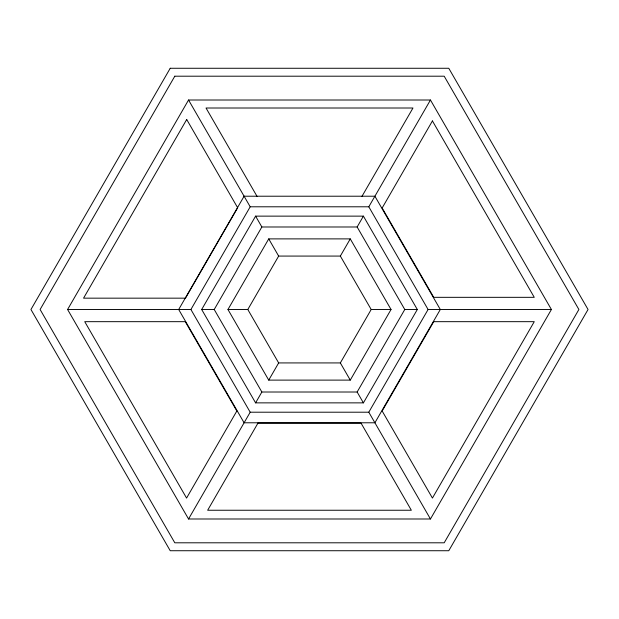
<?xml version="1.0" encoding="UTF-8"?>
<svg xmlns="http://www.w3.org/2000/svg" width="619" height="619" viewBox="0 0 619 619"><rect width="100%" height="100%" fill="white"/><g stroke="black" fill="none" stroke-linecap="round" stroke-linejoin="round"><path stroke-width="0.93" d="M67.595 309.5L188.547 100.007L430.453 100.007L551.405 309.5L430.453 518.993L188.547 518.993L67.595 309.5L190.907 309.5L250.2 412.208L188.547 518.993M190.907 309.5L250.2 206.792L188.547 100.007M201.686 309.5L255.593 216.132L363.407 216.132L417.314 309.5L363.407 402.868L255.593 402.868L201.686 309.5L214.22 309.5L261.86 226.987L357.14 226.987L404.78 309.5L357.14 392.013L261.86 392.013L214.22 309.5M227.962 309.5L268.731 238.888L350.269 238.888L391.038 309.5L350.269 380.112L268.731 380.112L227.962 309.5L247.809 309.5L278.658 362.927L340.342 362.927L371.191 309.5L340.342 256.073L278.658 256.073L247.809 309.5M361.844 196.571L412.974 108.008L206.026 108.008L257.156 196.571M255.593 402.868L261.86 392.013M268.731 380.112L278.658 362.927M340.342 256.073L350.269 238.888M357.14 226.987L363.407 216.132M250.2 206.792L368.8 206.792L430.453 100.007M430.453 518.993L368.8 412.208L428.093 309.5L551.405 309.5M371.191 309.5L391.038 309.5M404.78 309.5L417.314 309.5M250.2 412.208L368.8 412.208M368.8 206.792L428.093 309.5M255.593 216.132L261.86 226.987M268.731 238.888L278.658 256.073M340.342 362.927L350.269 380.112M357.14 392.013L363.407 402.868M170.225 68.268L30.95 309.5L170.225 550.732L448.775 550.732L588.05 309.5L448.775 68.268L170.225 68.268M174.806 76.199L40.111 309.5L174.806 542.801L444.194 542.801L578.889 309.5L444.194 76.199L174.806 76.199M186.706 119.498L83.557 298.165L185.483 298.165L237.673 207.767L186.706 119.498M244.095 196.215L178.69 309.5L244.095 422.785L374.905 422.785L440.31 309.5L374.905 196.215L244.095 196.215M236.845 411.001L186.574 498.071L84.733 321.671L185.267 321.671L236.845 411.001M257.93 423.172L207.659 510.242L411.341 510.242L361.07 423.172L257.93 423.172M432.426 120.929L382.155 207.999L433.733 297.329L534.267 297.329L432.426 120.929M433.733 321.671L382.155 411.001L432.426 498.071L534.267 321.671L433.733 321.671"/></g></svg>
